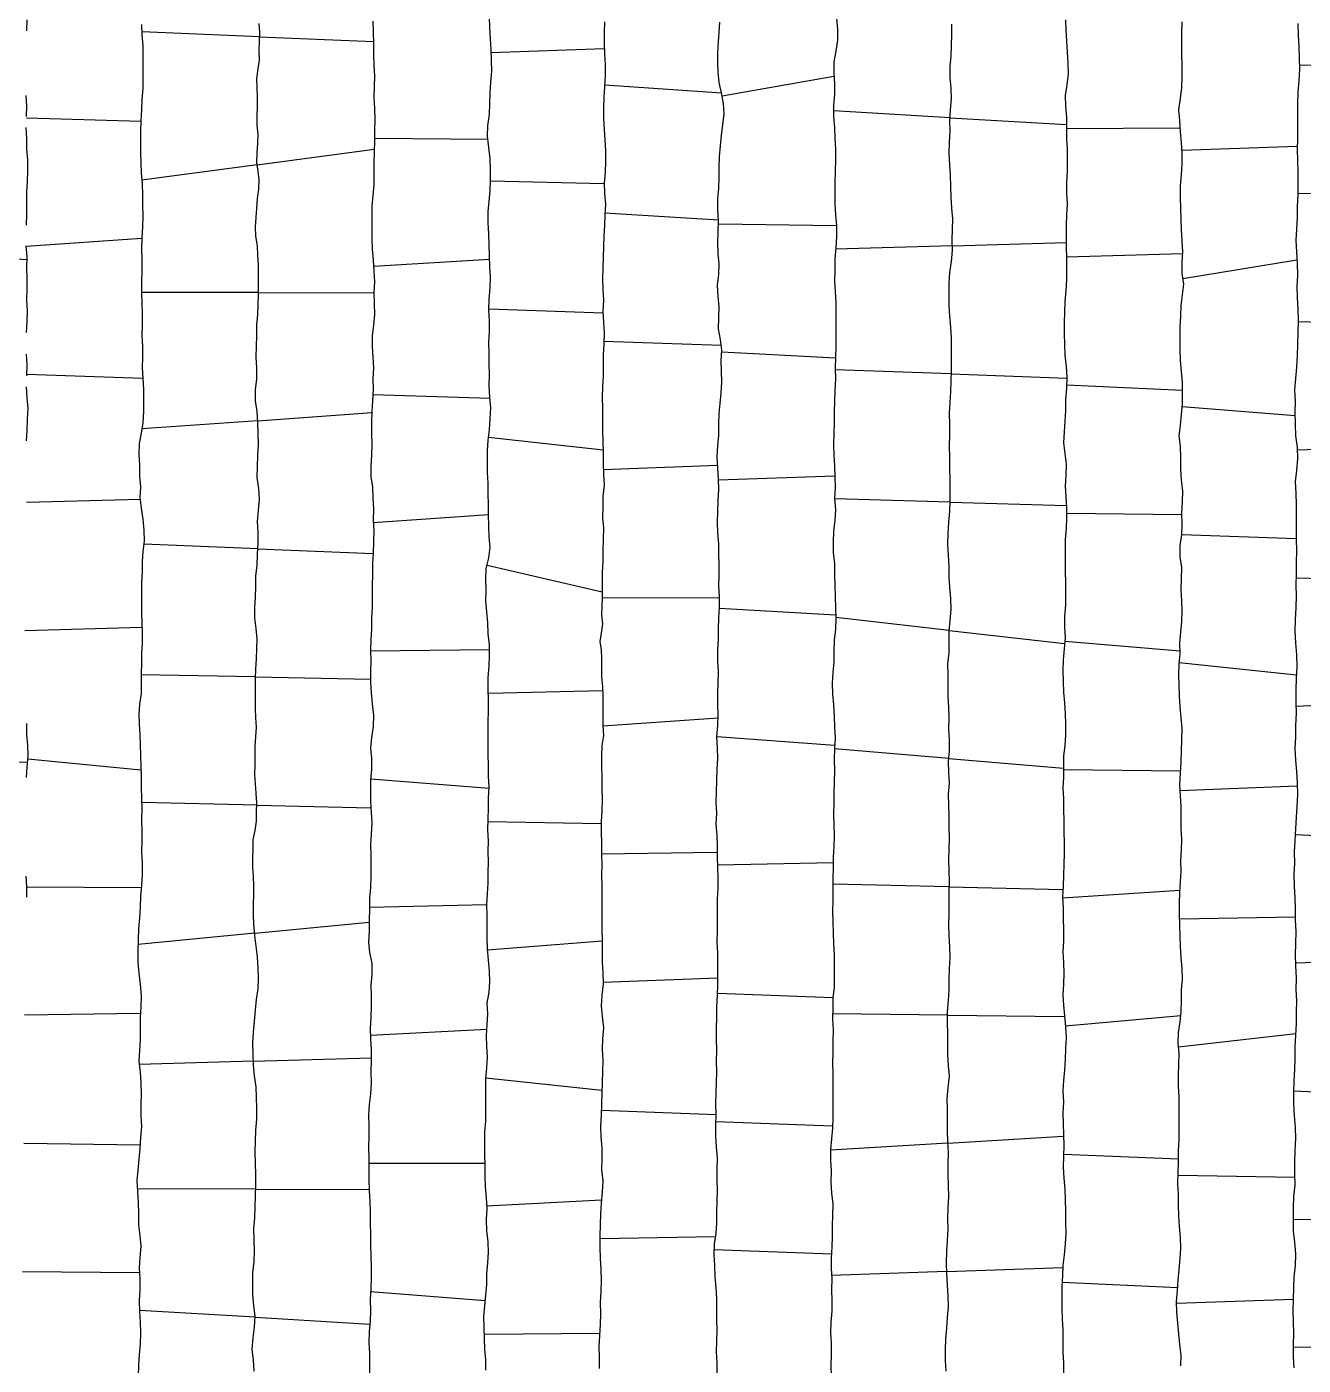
# Model space of a CAD drawing. Extents: x 703186 to 703989, y 1560402 to 1561368.
# Drawn here: x 703351.8 to 703401.5, y 1560624.5 to 1560676.7 of the extents above; entities that cross this region are included whole.
import ezdxf

# ---------------------------------------------------------------- set-up
doc = ezdxf.new("R2010")
doc.units = 0
doc.layers.add('10124_2002_REAL', color=30, linetype='Continuous')
doc.layers.add('AGROCAD PLL', color=7, linetype='Continuous')

msp = doc.modelspace()

# ---------------------------------------------------------------- linework, layer by layer
at = {"layer": '10124_2002_REAL'}
for points in [[(703351.8216, 1560676.5027), (703351.8379, 1560676.9253)], [(703360.6798, 1560624.2908), (703360.6525, 1560624.7226), (703360.6024, 1560625.1537), (703360.6413, 1560625.5871), (703360.6944, 1560626.0099), (703360.719, 1560626.4249), (703360.67, 1560626.8474), (703360.6304, 1560627.2821), (703360.6237, 1560627.7037), (703360.6223, 1560628.1303), (703360.676, 1560628.5618), (703360.6907, 1560628.9867), (703360.6761, 1560629.4091), (703360.6693, 1560629.8358), (703360.7007, 1560630.2648), (703360.7232, 1560630.6923), (703360.737, 1560631.1135), (703360.7382, 1560631.542), (703360.7409, 1560631.9582), (703360.7319, 1560632.3859), (703360.7242, 1560632.8118), (703360.7306, 1560633.2556), (703360.7483, 1560633.6809), (703360.7807, 1560634.1074), (703360.783, 1560634.5322), (703360.7757, 1560634.9537), (703360.7547, 1560635.3737), (703360.6873, 1560635.7933), (703360.6491, 1560636.225), (703360.637, 1560636.646), (703360.6312, 1560637.0713), (703360.6576, 1560637.4927), (703360.6959, 1560637.9217), (703360.7375, 1560638.3484), (703360.767, 1560638.7717), (703360.8371, 1560639.1917), (703360.8479, 1560639.6019), (703360.8407, 1560640.0057), (703360.8124, 1560640.4282), (703360.7557, 1560640.8411), (703360.7118, 1560641.2636), (703360.67, 1560641.6913), (703360.658, 1560642.0962), (703360.65, 1560642.4776), (703360.6617, 1560642.8492), (703360.668, 1560643.204), (703360.6475, 1560643.5661), (703360.6299, 1560643.9282), (703360.6327, 1560644.2839), (703360.637, 1560644.6377), (703360.6438, 1560644.9952), (703360.7129, 1560645.353), (703360.7699, 1560645.7094), (703360.7734, 1560646.0727), (703360.782, 1560646.4352), (703360.7613, 1560646.8015), (703360.7361, 1560647.1633), (703360.7043, 1560647.5322), (703360.7161, 1560647.9005), (703360.7248, 1560648.2679), (703360.7164, 1560648.6285), (703360.746, 1560649.0012), (703360.77, 1560649.3734), (703360.75, 1560649.7392), (703360.7347, 1560650.1006), (703360.73, 1560650.4793), (703360.7282, 1560650.8743), (703360.7327, 1560651.2688), (703360.7397, 1560651.6476), (703360.7682, 1560652.0323), (703360.7895, 1560652.4231), (703360.7916, 1560652.816), (703360.7523, 1560653.2214), (703360.7106, 1560653.6298), (703360.7011, 1560654.0263), (703360.7318, 1560654.4463), (703360.7509, 1560654.8494), (703360.746, 1560655.2597), (703360.7967, 1560655.681), (703360.8131, 1560656.1099), (703360.8309, 1560656.5491), (703360.8384, 1560656.9682), (703360.8063, 1560657.3927), (703360.8479, 1560657.828), (703360.8866, 1560658.2544), (703360.8563, 1560658.6752), (703360.8013, 1560659.1008), (703360.8105, 1560659.5268), (703360.8264, 1560659.9628), (703360.8504, 1560660.3899), (703360.8406, 1560660.8175), (703360.8235, 1560661.2435), (703360.7933, 1560661.6685), (703360.7351, 1560662.0847), (703360.7364, 1560662.5142), (703360.7789, 1560662.9484), (703360.7827, 1560663.3657), (703360.761, 1560663.795), (703360.7663, 1560664.2208), (703360.7804, 1560664.6299), (703360.7891, 1560665.0507), (703360.8169, 1560665.4479), (703360.8313, 1560665.8299), (703360.851, 1560666.22), (703360.8515, 1560666.6131), (703360.8471, 1560666.9958), (703360.8463, 1560667.3854), (703360.819, 1560667.7536), (703360.8037, 1560668.1259), (703360.7491, 1560668.5034), (703360.7273, 1560668.8604), (703360.7594, 1560669.2243), (703360.7871, 1560669.5945), (703360.8117, 1560669.9632), (703360.8665, 1560670.3309), (703360.8784, 1560670.6908), (703360.8313, 1560671.0258), (703360.7848, 1560671.374), (703360.7932, 1560671.7487), (703360.8224, 1560672.1222), (703360.8318, 1560672.4615), (703360.7924, 1560672.8215), (703360.8014, 1560673.1889), (703360.8117, 1560673.5432), (703360.8109, 1560673.9171), (703360.8003, 1560674.2769), (703360.782, 1560674.6446), (703360.8415, 1560675.0158), (703360.8811, 1560675.3655), (703360.8729, 1560675.7214), (703360.8837, 1560676.0853), (703360.8983, 1560676.4385), (703360.8781, 1560676.7885)], [(703365.3049, 1560676.8707), (703365.3108, 1560676.446), (703365.3251, 1560676.002), (703365.323, 1560675.5675), (703365.3446, 1560675.1488), (703365.3625, 1560674.738), (703365.3497, 1560674.3106), (703365.3359, 1560673.8874), (703365.3717, 1560673.4701), (703365.3793, 1560673.042), (703365.3657, 1560672.6183), (703365.3622, 1560672.2043), (703365.3481, 1560671.7895), (703365.3417, 1560671.365), (703365.3447, 1560670.9351), (703365.3433, 1560670.5076), (703365.306, 1560670.0862), (703365.2619, 1560669.6653), (703365.2611, 1560669.2548), (703365.2646, 1560668.8395), (703365.261, 1560668.4095), (703365.2726, 1560667.991), (703365.3082, 1560667.5627), (703365.3349, 1560667.1361), (703365.3622, 1560666.7185), (703365.343, 1560666.2875), (703365.3522, 1560665.878), (703365.3604, 1560665.4516), (703365.328, 1560665.0279), (703365.2728, 1560664.6156), (703365.2729, 1560664.188), (703365.2946, 1560663.7807), (703365.3265, 1560663.3694), (703365.306, 1560662.9479), (703365.3076, 1560662.5382), (703365.2938, 1560662.089), (703365.2593, 1560661.6708), (703365.244, 1560661.251), (703365.249, 1560660.8241), (703365.2644, 1560660.3999), (703365.2465, 1560659.9696), (703365.2272, 1560659.5419), (703365.2205, 1560659.1305), (703365.2817, 1560658.7191), (703365.2987, 1560658.2941), (703365.3294, 1560657.8631), (703365.3086, 1560657.441), (703365.3382, 1560657.025), (703365.3329, 1560656.5962), (703365.3153, 1560656.1588), (703365.2834, 1560655.7477), (703365.2912, 1560655.3237), (703365.2719, 1560654.8993), (703365.2693, 1560654.4649), (703365.2746, 1560654.0522), (703365.2541, 1560653.6246), (703365.2501, 1560653.2074), (703365.2185, 1560652.7823), (703365.213, 1560652.3693), (703365.2172, 1560651.955), (703365.2088, 1560651.5525), (703365.215, 1560651.1242), (703365.2361, 1560650.7158), (703365.2709, 1560650.2876), (703365.3201, 1560649.8432), (703365.307, 1560649.4054), (703365.2549, 1560648.9778), (703365.209, 1560648.5622), (703365.2436, 1560648.167), (703365.2478, 1560647.7276), (703365.2146, 1560647.2987), (703365.2095, 1560646.8774), (703365.2095, 1560646.4657), (703365.2341, 1560646.0552), (703365.2562, 1560645.6342), (703365.2386, 1560645.2117), (703365.2145, 1560644.8001), (703365.2272, 1560644.384), (703365.2236, 1560643.9562), (703365.2263, 1560643.5521), (703365.2066, 1560643.1363), (703365.1653, 1560642.7183), (703365.1753, 1560642.2865), (703365.1526, 1560641.8537), (703365.1633, 1560641.4412), (703365.1353, 1560641.0091), (703365.1757, 1560640.5962), (703365.2581, 1560640.1823), (703365.2617, 1560639.7409), (703365.2193, 1560639.327), (703365.2301, 1560638.9063), (703365.2385, 1560638.491), (703365.2174, 1560638.0675), (703365.1948, 1560637.6417), (703365.2153, 1560637.2355), (703365.2394, 1560636.8123), (703365.2397, 1560636.388), (703365.227, 1560635.9608), (703365.2358, 1560635.5242), (703365.2161, 1560635.1023), (703365.163, 1560634.6782), (703365.1366, 1560634.2587), (703365.1491, 1560633.8486), (703365.1441, 1560633.4369), (703365.1364, 1560633.0238), (703365.1465, 1560632.5952), (703365.1472, 1560632.1691), (703365.1459, 1560631.7528), (703365.1639, 1560631.3274), (703365.1869, 1560630.908), (703365.2018, 1560630.4885), (703365.1915, 1560630.0612), (703365.2067, 1560629.6237), (703365.2093, 1560629.2027), (703365.2254, 1560628.7828), (703365.2315, 1560628.3565), (703365.231, 1560627.9321), (703365.2232, 1560627.5108), (703365.1907, 1560627.0855), (703365.2071, 1560626.6632), (703365.196, 1560626.2368), (703365.1587, 1560625.8216), (703365.1397, 1560625.4094), (703365.1647, 1560624.9821), (703365.1684, 1560624.5638), (703365.1719, 1560624.1318)], [(703369.6982, 1560624.3291), (703369.7028, 1560624.734), (703369.6637, 1560625.1459), (703369.6448, 1560625.5699), (703369.6418, 1560625.998), (703369.6273, 1560626.4262), (703369.6645, 1560626.841), (703369.6948, 1560627.255), (703369.7369, 1560627.6697), (703369.7432, 1560628.0856), (703369.7843, 1560628.5114), (703369.8014, 1560628.9169), (703369.7854, 1560629.3371), (703369.7396, 1560629.7621), (703369.7261, 1560630.2044), (703369.7465, 1560630.6271), (703369.7241, 1560631.051), (703369.689, 1560631.4732), (703369.6743, 1560631.9021), (703369.6737, 1560632.3239), (703369.6594, 1560632.7457), (703369.6646, 1560633.1879), (703369.6682, 1560633.6126), (703369.7023, 1560634.0281), (703369.704, 1560634.4587), (703369.6947, 1560634.8675), (703369.6983, 1560635.2663), (703369.6987, 1560635.6909), (703369.7439, 1560636.1079), (703369.7717, 1560636.5277), (703369.7398, 1560636.9506), (703369.7296, 1560637.3675), (703369.7569, 1560637.7886), (703369.7781, 1560638.2134), (703369.7525, 1560638.6259), (703369.8279, 1560639.0541), (703369.8558, 1560639.458), (703369.8446, 1560639.8738), (703369.8004, 1560640.308), (703369.7673, 1560640.7379), (703369.7536, 1560641.1697), (703369.7548, 1560641.6035), (703369.747, 1560642.0236), (703369.7437, 1560642.4591), (703369.7641, 1560642.8882), (703369.794, 1560643.3063), (703369.7974, 1560643.7139), (703369.804, 1560644.12), (703369.7929, 1560644.5327), (703369.8032, 1560644.9589), (703369.7826, 1560645.3701), (703369.7906, 1560645.7943), (703369.7983, 1560646.2059), (703369.8003, 1560646.617), (703369.8268, 1560647.0451), (703369.8073, 1560647.4624), (703369.8012, 1560647.8811), (703369.7951, 1560648.3128), (703369.7925, 1560648.7353), (703369.7911, 1560649.1537), (703369.7873, 1560649.5784), (703369.8046, 1560650.0046), (703369.8049, 1560650.4422), (703369.7955, 1560650.8742), (703369.794, 1560651.3113), (703369.8294, 1560651.747), (703369.8429, 1560652.1711), (703369.8453, 1560652.5845), (703369.7929, 1560653.0111), (703369.7754, 1560653.4486), (703369.7358, 1560653.8744), (703369.7065, 1560654.2964), (703369.7102, 1560654.7174), (703369.7021, 1560655.1402), (703369.716, 1560655.5511), (703369.8134, 1560655.9703), (703369.8631, 1560656.3804), (703369.8324, 1560656.7777), (703369.8182, 1560657.2129), (703369.8075, 1560657.6333), (703369.8057, 1560658.046), (703369.7894, 1560658.4647), (703369.7886, 1560658.878), (703369.7651, 1560659.2895), (703369.7599, 1560659.7021), (703369.7707, 1560660.1209), (703369.7934, 1560660.55), (703369.8404, 1560660.9704), (703369.8705, 1560661.4014), (703369.8894, 1560661.8175), (703369.861, 1560662.2338), (703369.8275, 1560662.6655), (703369.8408, 1560663.0959), (703369.8356, 1560663.5244), (703369.8261, 1560663.9566), (703369.8228, 1560664.3596), (703369.8473, 1560664.7842), (703369.8493, 1560665.2064), (703369.8185, 1560665.6207), (703369.8336, 1560666.0496), (703369.8689, 1560666.4876), (703369.8791, 1560666.8912), (703369.8629, 1560667.3163), (703369.842, 1560667.7348), (703369.8268, 1560668.1587), (703369.8202, 1560668.5936), (703369.7913, 1560669.0123), (703369.7926, 1560669.4407), (703369.8362, 1560669.854), (703369.8732, 1560670.2751), (703369.8842, 1560670.6945), (703369.884, 1560671.0978), (703369.8633, 1560671.5212), (703369.8141, 1560671.9559), (703369.7696, 1560672.39), (703369.7822, 1560672.8156), (703369.8383, 1560673.2399), (703369.8549, 1560673.6691), (703369.8636, 1560674.0732), (703369.8974, 1560674.5014), (703369.932, 1560674.9312), (703369.9256, 1560675.3483), (703369.9103, 1560675.7637), (703369.8882, 1560676.1796), (703369.8604, 1560676.6128), (703369.8447, 1560677.0438)], [(703374.3215, 1560676.8485), (703374.3027, 1560676.4337), (703374.3082, 1560676.0125), (703374.3208, 1560675.5989), (703374.3456, 1560675.1869), (703374.3536, 1560674.7508), (703374.3254, 1560674.3316), (703374.2937, 1560673.9047), (703374.281, 1560673.5022), (703374.2788, 1560673.0794), (703374.3114, 1560672.6627), (703374.33, 1560672.2467), (703374.354, 1560671.8282), (703374.3557, 1560671.3888), (703374.3483, 1560670.9872), (703374.3048, 1560670.568), (703374.3234, 1560670.1658), (703374.3593, 1560669.7497), (703374.3348, 1560669.3355), (703374.3157, 1560668.9301), (703374.3016, 1560668.5166), (703374.2772, 1560668.1034), (703374.2711, 1560667.6789), (703374.2515, 1560667.2512), (703374.242, 1560666.8358), (703374.2593, 1560666.4227), (703374.2873, 1560666.006), (703374.2622, 1560665.5709), (703374.2828, 1560665.1504), (703374.3067, 1560664.7316), (703374.2919, 1560664.3002), (703374.2754, 1560663.8735), (703374.2659, 1560663.4627), (703374.2678, 1560663.0427), (703374.2418, 1560662.6372), (703374.2279, 1560662.2147), (703374.2421, 1560661.7903), (703374.2482, 1560661.3508), (703374.2452, 1560660.9234), (703374.2533, 1560660.5074), (703374.27, 1560660.0787), (703374.2648, 1560659.6522), (703374.2811, 1560659.2353), (703374.3052, 1560658.802), (703374.2618, 1560658.3646), (703374.251, 1560657.9537), (703374.2498, 1560657.5357), (703374.2808, 1560657.1263), (703374.2694, 1560656.693), (703374.2556, 1560656.2588), (703374.2518, 1560655.8344), (703374.2344, 1560655.4105), (703374.2262, 1560655.0381), (703374.2293, 1560654.7088), (703374.2304, 1560654.4051), (703374.2128, 1560654.0726), (703374.2107, 1560653.7389), (703374.2447, 1560653.3959), (703374.1964, 1560653.0418), (703374.1385, 1560652.7094), (703374.1867, 1560652.3849), (703374.2098, 1560652.0445), (703374.2065, 1560651.6911), (703374.2093, 1560651.3291), (703374.2488, 1560650.9656), (703374.2625, 1560650.5999), (703374.2627, 1560650.217), (703374.2526, 1560649.8255), (703374.2618, 1560649.4393), (703374.288, 1560649.054), (703374.2172, 1560648.6592), (703374.2049, 1560648.2574), (703374.2084, 1560647.8523), (703374.2136, 1560647.4376), (703374.2122, 1560646.995), (703374.2256, 1560646.5703), (703374.2174, 1560646.1268), (703374.1954, 1560645.6998), (703374.1924, 1560645.2823), (703374.2047, 1560644.8636), (703374.2111, 1560644.4379), (703374.2147, 1560644.0251), (703374.2094, 1560643.6066), (703374.2131, 1560643.1893), (703374.2143, 1560642.7694), (703374.2158, 1560642.3327), (703374.2192, 1560641.9124), (703374.2145, 1560641.4959), (703374.2246, 1560641.0679), (703374.2275, 1560640.6504), (703374.2347, 1560640.22), (703374.2525, 1560639.8097), (703374.2688, 1560639.3861), (703374.2154, 1560638.9427), (703374.1897, 1560638.5205), (703374.2352, 1560638.1026), (703374.28, 1560637.6695), (703374.2426, 1560637.243), (703374.2295, 1560636.8247), (703374.2535, 1560636.4062), (703374.2375, 1560635.9632), (703374.2319, 1560635.5446), (703374.2123, 1560635.127), (703374.2093, 1560634.6952), (703374.1937, 1560634.2765), (703374.1644, 1560633.84), (703374.1784, 1560633.4249), (703374.2137, 1560632.9993), (703374.2171, 1560632.5536), (703374.2098, 1560632.1331), (703374.2622, 1560631.7139), (703374.2296, 1560631.2749), (703374.1947, 1560630.837), (703374.161, 1560630.418), (703374.1503, 1560629.9931), (703374.1376, 1560629.549), (703374.1448, 1560629.1239), (703374.1509, 1560628.6955), (703374.1833, 1560628.2497), (703374.1923, 1560627.8226), (703374.18, 1560627.3959), (703374.1468, 1560626.9664), (703374.1626, 1560626.5364), (703374.1531, 1560626.1121), (703374.1297, 1560625.6895), (703374.1033, 1560625.2521), (703374.1202, 1560624.8281), (703374.11, 1560624.3932)], [(703378.7064, 1560624.2083), (703378.7045, 1560624.6352), (703378.6768, 1560625.0455), (703378.7006, 1560625.4735), (703378.7085, 1560625.8929), (703378.7, 1560626.2959), (703378.702, 1560626.711), (703378.6935, 1560627.1355), (703378.6701, 1560627.5388), (703378.6265, 1560627.9671), (703378.6162, 1560628.4112), (703378.5892, 1560628.8272), (703378.6051, 1560629.2592), (703378.6642, 1560629.6585), (703378.6935, 1560630.064), (703378.691, 1560630.4836), (703378.713, 1560630.9149), (703378.7216, 1560631.3464), (703378.7083, 1560631.7516), (703378.7064, 1560632.1808), (703378.7168, 1560632.5945), (703378.6889, 1560633.0183), (703378.6593, 1560633.4497), (703378.6507, 1560633.8709), (703378.6664, 1560634.2969), (703378.6533, 1560634.7193), (703378.6686, 1560635.1325), (703378.6866, 1560635.5443), (703378.6917, 1560635.9511), (703378.677, 1560636.3739), (703378.697, 1560636.7982), (703378.6874, 1560637.2266), (703378.6861, 1560637.6499), (703378.6896, 1560638.0621), (703378.697, 1560638.4842), (703378.717, 1560638.9199), (703378.7334, 1560639.3361), (703378.7357, 1560639.7548), (703378.7314, 1560640.169), (703378.7291, 1560640.5934), (703378.7106, 1560641.0154), (703378.7204, 1560641.4318), (703378.7253, 1560641.8523), (703378.7257, 1560642.269), (703378.7171, 1560642.6809), (703378.7424, 1560643.0984), (703378.7535, 1560643.4998), (703378.7307, 1560643.9158), (703378.7227, 1560644.3335), (703378.719, 1560644.7532), (703378.7055, 1560645.1684), (703378.6723, 1560645.594), (703378.6911, 1560646.0276), (703378.6733, 1560646.4511), (703378.6799, 1560646.8698), (703378.6894, 1560647.3023), (703378.712, 1560647.7329), (703378.7348, 1560648.1577), (703378.7187, 1560648.5709), (703378.7015, 1560649.0031), (703378.7341, 1560649.4384), (703378.753, 1560649.8551), (703378.7318, 1560650.267), (703378.7363, 1560650.6852), (703378.746, 1560651.1023), (703378.758, 1560651.5266), (703378.7371, 1560651.9556), (703378.7382, 1560652.3795), (703378.7592, 1560652.7998), (703378.7643, 1560653.2094), (703378.7747, 1560653.6293), (703378.7985, 1560654.0472), (703378.8054, 1560654.4671), (703378.7756, 1560654.8645), (703378.7832, 1560655.2879), (703378.7885, 1560655.7173), (703378.7705, 1560656.115), (703378.7684, 1560656.5147), (703378.7398, 1560656.9433), (703378.7239, 1560657.3655), (703378.7317, 1560657.7782), (703378.747, 1560658.2049), (703378.773, 1560658.6386), (703378.7591, 1560659.0401), (703378.736, 1560659.4614), (703378.7127, 1560659.91), (703378.7387, 1560660.3424), (703378.7739, 1560660.7457), (703378.7743, 1560661.1781), (703378.7927, 1560661.5914), (703378.8274, 1560661.9792), (703378.8656, 1560662.4027), (703378.8851, 1560662.8203), (703378.871, 1560663.231), (703378.866, 1560663.6568), (703378.8878, 1560664.0633), (703378.8385, 1560664.4753), (703378.7654, 1560664.8962), (703378.7782, 1560665.3246), (703378.7826, 1560665.7465), (703378.7417, 1560666.1612), (703378.7224, 1560666.5891), (703378.7739, 1560667.0232), (703378.789, 1560667.4234), (703378.747, 1560667.8298), (703378.7306, 1560668.254), (703378.7532, 1560668.6738), (703378.7589, 1560669.0941), (703378.7369, 1560669.5291), (703378.7387, 1560669.9534), (703378.774, 1560670.3652), (703378.7887, 1560670.7787), (703378.7864, 1560671.181), (703378.8004, 1560671.6027), (703378.843, 1560672.015), (703378.8782, 1560672.4252), (703378.9326, 1560672.8469), (703378.9805, 1560673.2552), (703378.952, 1560673.6677), (703378.8792, 1560674.0766), (703378.7908, 1560674.4805), (703378.745, 1560674.8821), (703378.7392, 1560675.258), (703378.738, 1560675.6464), (703378.7546, 1560676.0628), (703378.7813, 1560676.4492), (703378.8151, 1560676.8307)], [(703383.3604, 1560676.9804), (703383.3919, 1560676.5551), (703383.3976, 1560676.1316), (703383.3257, 1560675.7064), (703383.258, 1560675.2928), (703383.2488, 1560674.8576), (703383.2777, 1560674.4363), (703383.2779, 1560674.0132), (703383.2393, 1560673.5823), (703383.2396, 1560673.1448), (703383.2759, 1560672.7252), (703383.2843, 1560672.3115), (703383.3116, 1560671.8906), (703383.321, 1560671.458), (703383.3073, 1560671.0316), (703383.2923, 1560670.5924), (703383.2891, 1560670.172), (703383.2931, 1560669.7533), (703383.3107, 1560669.3233), (703383.3576, 1560668.9137), (703383.3538, 1560668.4854), (703383.3258, 1560668.0439), (703383.2959, 1560667.6192), (703383.2965, 1560667.1896), (703383.2841, 1560666.7658), (703383.306, 1560666.3462), (703383.3255, 1560665.9176), (703383.3299, 1560665.4863), (703383.3328, 1560665.0468), (703383.3277, 1560664.6283), (703383.3236, 1560664.2075), (703383.315, 1560663.7796), (703383.3067, 1560663.3567), (703383.3103, 1560662.9302), (703383.2954, 1560662.493), (703383.2797, 1560662.0751), (703383.2584, 1560661.6506), (703383.2654, 1560661.2299), (703383.2527, 1560660.8113), (703383.2379, 1560660.3834), (703383.2507, 1560659.9683), (703383.2817, 1560659.5539), (703383.2958, 1560659.1288), (703383.2981, 1560658.7078), (703383.2835, 1560658.2866), (703383.313, 1560657.8464), (703383.2888, 1560657.4321), (703383.2387, 1560657.0106), (703383.2313, 1560656.6002), (703383.2321, 1560656.1794), (703383.2762, 1560655.7375), (703383.2777, 1560655.3138), (703383.2859, 1560654.8812), (703383.3097, 1560654.46), (703383.3165, 1560654.0372), (703383.3256, 1560653.6228), (703383.3162, 1560653.1995), (703383.2686, 1560652.7642), (703383.2512, 1560652.3401), (703383.2463, 1560651.9183), (703383.2192, 1560651.5004), (703383.1904, 1560651.0873), (703383.2004, 1560650.6604), (703383.2351, 1560650.2414), (703383.261, 1560649.8019), (703383.279, 1560649.3808), (703383.2976, 1560648.953), (703383.2764, 1560648.5322), (703383.2638, 1560648.116), (703383.2737, 1560647.677), (703383.2616, 1560647.2462), (703383.2577, 1560646.8198), (703383.2581, 1560646.4013), (703383.2366, 1560645.982), (703383.2522, 1560645.5658), (703383.2636, 1560645.1484), (703383.2476, 1560644.7322), (703383.2222, 1560644.3108), (703383.2202, 1560643.8953), (703383.211, 1560643.4787), (703383.2147, 1560643.055), (703383.207, 1560642.6242), (703383.205, 1560642.2132), (703383.2093, 1560641.7876), (703383.225, 1560641.3623), (703383.2403, 1560640.937), (703383.265, 1560640.5148), (703383.267, 1560640.0814), (703383.2697, 1560639.656), (703383.2648, 1560639.2316), (703383.2146, 1560638.8327), (703383.2177, 1560638.4297), (703383.2049, 1560638.0057), (703383.2226, 1560637.5835), (703383.2163, 1560637.1534), (703383.2187, 1560636.7244), (703383.2058, 1560636.2966), (703383.2102, 1560635.8807), (703383.2145, 1560635.4708), (703383.2111, 1560635.0291), (703383.2072, 1560634.6031), (703383.2073, 1560634.172), (703383.204, 1560633.7539), (703383.1607, 1560633.3433), (703383.1194, 1560632.9323), (703383.1199, 1560632.5116), (703383.1447, 1560632.0777), (703383.1404, 1560631.6488), (703383.1594, 1560631.2368), (703383.208, 1560630.8037), (703383.1946, 1560630.3748), (703383.1852, 1560629.9514), (703383.1892, 1560629.5421), (703383.1737, 1560629.1268), (703383.148, 1560628.7049), (703383.1436, 1560628.298), (703383.1685, 1560627.8905), (703383.1665, 1560627.4603), (703383.1728, 1560627.0474), (703383.1707, 1560626.6352), (703383.1304, 1560626.2005), (703383.1247, 1560625.7967), (703383.1505, 1560625.379), (703383.1508, 1560624.9545), (703383.1311, 1560624.534), (703383.1483, 1560624.1164)], [(703387.6322, 1560624.292), (703387.6054, 1560624.7092), (703387.6059, 1560625.1278), (703387.618, 1560625.5507), (703387.6503, 1560625.9607), (703387.6728, 1560626.3885), (703387.7108, 1560626.8032), (703387.7069, 1560627.2226), (703387.678, 1560627.6479), (703387.6578, 1560628.0854), (703387.6428, 1560628.5236), (703387.6475, 1560628.9522), (703387.6804, 1560629.3877), (703387.7001, 1560629.8247), (703387.6898, 1560630.2411), (703387.7079, 1560630.6753), (703387.7307, 1560631.1002), (703387.7214, 1560631.5192), (703387.7098, 1560631.9503), (703387.7071, 1560632.3839), (703387.7147, 1560632.8118), (703387.6897, 1560633.2277), (703387.674, 1560633.6554), (703387.6811, 1560634.0883), (703387.6822, 1560634.4997), (703387.6679, 1560634.9072), (703387.699, 1560635.3428), (703387.7584, 1560635.7819), (703387.7155, 1560636.1824), (703387.6886, 1560636.6128), (703387.6922, 1560637.0348), (703387.6859, 1560637.4474), (703387.676, 1560637.87), (703387.6805, 1560638.3029), (703387.7111, 1560638.7313), (703387.743, 1560639.147), (703387.7417, 1560639.5625), (703387.7586, 1560639.9758), (703387.7828, 1560640.3939), (703387.7669, 1560640.8221), (703387.7395, 1560641.2478), (703387.7362, 1560641.6744), (703387.7376, 1560642.1095), (703387.7398, 1560642.5334), (703387.7432, 1560642.9486), (703387.7532, 1560643.3734), (703387.7423, 1560643.7862), (703387.7274, 1560644.2052), (703387.7414, 1560644.6335), (703387.7541, 1560645.0508), (703387.7469, 1560645.4868), (703387.7457, 1560645.9073), (703387.7346, 1560646.3391), (703387.7218, 1560646.7694), (703387.7598, 1560647.1908), (703387.7303, 1560647.6123), (703387.7151, 1560648.0426), (703387.7504, 1560648.4607), (703387.7502, 1560648.8708), (703387.73, 1560649.3057), (703387.7427, 1560649.7354), (703387.7339, 1560650.1416), (703387.7016, 1560650.5644), (703387.7007, 1560651.0065), (703387.703, 1560651.4214), (703387.6967, 1560651.8475), (703387.7382, 1560652.2763), (703387.7468, 1560652.6972), (703387.7363, 1560653.1147), (703387.7839, 1560653.5302), (703387.8268, 1560653.9646), (703387.8136, 1560654.3894), (703387.7722, 1560654.81), (703387.7476, 1560655.24), (703387.7424, 1560655.6532), (703387.721, 1560656.0706), (703387.6931, 1560656.4934), (703387.7021, 1560656.9208), (703387.7337, 1560657.3433), (703387.7661, 1560657.7709), (703387.7781, 1560658.1872), (703387.7841, 1560658.5991), (703387.781, 1560659.03), (703387.7725, 1560659.4502), (703387.7649, 1560659.8908), (703387.7571, 1560660.3147), (703387.7623, 1560660.7449), (703387.7629, 1560661.1701), (703387.7571, 1560661.5935), (703387.7831, 1560662.0183), (703387.8061, 1560662.4408), (703387.8151, 1560662.8489), (703387.8306, 1560663.2733), (703387.8395, 1560663.6941), (703387.8379, 1560664.1162), (703387.8384, 1560664.5314), (703387.8066, 1560664.956), (703387.7718, 1560665.3863), (703387.7483, 1560665.7976), (703387.7459, 1560666.2269), (703387.7429, 1560666.6648), (703387.7726, 1560667.0894), (703387.8362, 1560667.5147), (703387.8724, 1560667.9464), (703387.8609, 1560668.3563), (703387.8751, 1560668.7651), (703387.8896, 1560669.177), (703387.8483, 1560669.5945), (703387.8149, 1560670.0244), (703387.8072, 1560670.4469), (703387.7981, 1560670.8644), (703387.7661, 1560671.2958), (703387.7365, 1560671.7194), (703387.7599, 1560672.1468), (703387.7765, 1560672.5712), (703387.7736, 1560672.9929), (703387.7986, 1560673.4201), (703387.8304, 1560673.8447), (703387.8247, 1560674.2699), (703387.7774, 1560674.6813), (703387.7778, 1560675.1032), (703387.8202, 1560675.5055), (703387.8335, 1560675.9176), (703387.8416, 1560676.3411), (703387.8459, 1560676.7587)], [(703392.2677, 1560676.9313), (703392.2807, 1560676.519), (703392.3163, 1560676.0983), (703392.342, 1560675.6711), (703392.366, 1560675.2429), (703392.3726, 1560674.8155), (703392.3267, 1560674.3893), (703392.2543, 1560673.9742), (703392.2749, 1560673.5683), (703392.3152, 1560673.1403), (703392.3144, 1560672.7065), (703392.3173, 1560672.2984), (703392.3318, 1560671.879), (703392.3361, 1560671.4553), (703392.3407, 1560671.0327), (703392.3108, 1560670.605), (703392.3164, 1560670.1795), (703392.3314, 1560669.7529), (703392.3123, 1560669.3278), (703392.2943, 1560668.9167), (703392.2931, 1560668.4853), (703392.2995, 1560668.0717), (703392.3119, 1560667.6383), (703392.3127, 1560667.2134), (703392.3114, 1560666.8065), (703392.2806, 1560666.3707), (703392.2446, 1560665.9559), (703392.2294, 1560665.5427), (703392.2152, 1560665.1186), (703392.2161, 1560664.6984), (703392.2274, 1560664.2756), (703392.2466, 1560663.8587), (703392.2932, 1560663.4266), (703392.3291, 1560662.9893), (703392.311, 1560662.5709), (703392.2679, 1560662.1347), (703392.2676, 1560661.7034), (703392.2486, 1560661.2937), (703392.2148, 1560660.8752), (703392.1903, 1560660.4484), (703392.248, 1560660.039), (703392.2966, 1560659.6182), (703392.2812, 1560659.1879), (703392.2647, 1560658.7681), (703392.2893, 1560658.3592), (703392.3116, 1560657.9381), (703392.3069, 1560657.532), (703392.2937, 1560657.1141), (703392.2605, 1560656.6911), (703392.2569, 1560656.2635), (703392.2572, 1560655.8532), (703392.2652, 1560655.4359), (703392.2736, 1560655.0125), (703392.2677, 1560654.5791), (703392.2685, 1560654.1419), (703392.2285, 1560653.7053), (703392.2324, 1560653.2905), (703392.2559, 1560652.8596), (703392.2202, 1560652.4224), (703392.1815, 1560651.9944), (703392.172, 1560651.5875), (703392.1783, 1560651.1546), (703392.1951, 1560650.7432), (703392.2294, 1560650.3224), (703392.266, 1560649.9005), (703392.2772, 1560649.4912), (703392.2784, 1560649.08), (703392.2418, 1560648.6548), (703392.1931, 1560648.2544), (703392.195, 1560647.845), (703392.1894, 1560647.4285), (703392.1729, 1560647.0099), (703392.1889, 1560646.5878), (703392.201, 1560646.159), (703392.2053, 1560645.7423), (703392.2094, 1560645.302), (703392.2238, 1560644.8894), (703392.2206, 1560644.4611), (703392.213, 1560644.0339), (703392.1927, 1560643.6072), (703392.1838, 1560643.1786), (703392.1509, 1560642.7626), (703392.1787, 1560642.333), (703392.1829, 1560641.9179), (703392.195, 1560641.4887), (703392.1914, 1560641.0512), (703392.1745, 1560640.6298), (703392.1969, 1560640.2165), (703392.209, 1560639.793), (703392.1884, 1560639.372), (703392.1746, 1560638.9488), (703392.1911, 1560638.5461), (703392.2329, 1560638.1305), (703392.271, 1560637.7056), (703392.2978, 1560637.2811), (703392.2671, 1560636.8612), (703392.259, 1560636.4427), (703392.2311, 1560636.0244), (703392.1939, 1560635.6102), (703392.1652, 1560635.1983), (703392.1903, 1560634.7735), (703392.1726, 1560634.35), (703392.1807, 1560633.9233), (703392.1914, 1560633.5098), (703392.2125, 1560633.0841), (703392.1955, 1560632.6693), (703392.1768, 1560632.244), (703392.2047, 1560631.81), (703392.2439, 1560631.3808), (703392.2592, 1560630.9645), (703392.2686, 1560630.5396), (703392.2674, 1560630.1035), (703392.2794, 1560629.6781), (703392.2646, 1560629.2564), (703392.2232, 1560628.8302), (703392.1737, 1560628.4125), (703392.1501, 1560628.0085), (703392.131, 1560627.5905), (703392.1315, 1560627.1553), (703392.1249, 1560626.7371), (703392.1371, 1560626.319), (703392.1678, 1560625.8909), (703392.1708, 1560625.4578), (703392.1752, 1560625.0327), (703392.1972, 1560624.6016), (703392.1919, 1560624.1677)], [(703396.7611, 1560624.5055), (703396.7746, 1560624.9158), (703396.7236, 1560625.3355), (703396.6811, 1560625.7495), (703396.6448, 1560626.1644), (703396.6138, 1560626.5863), (703396.5994, 1560627.006), (703396.6332, 1560627.4235), (703396.658, 1560627.8409), (703396.6957, 1560628.2546), (703396.7381, 1560628.6784), (703396.7589, 1560629.0869), (703396.746, 1560629.5003), (703396.7149, 1560629.9308), (703396.6894, 1560630.348), (703396.6751, 1560630.7538), (703396.6763, 1560631.1824), (703396.6485, 1560631.6054), (703396.6565, 1560632.0201), (703396.6679, 1560632.452), (703396.6707, 1560632.8849), (703396.6998, 1560633.3008), (703396.7033, 1560633.7165), (703396.6971, 1560634.1421), (703396.6987, 1560634.5504), (703396.6992, 1560634.9641), (703396.6722, 1560635.395), (703396.674, 1560635.8228), (703396.6896, 1560636.2483), (703396.7043, 1560636.661), (703396.6582, 1560637.0689), (703396.6707, 1560637.4849), (703396.7387, 1560637.8948), (703396.7743, 1560638.3014), (703396.7868, 1560638.7127), (703396.7956, 1560639.1506), (703396.8308, 1560639.5674), (703396.814, 1560639.9815), (703396.7709, 1560640.4083), (703396.7496, 1560640.8368), (703396.7363, 1560641.2453), (703396.7244, 1560641.6577), (703396.7173, 1560642.0887), (703396.7164, 1560642.5171), (703396.7196, 1560642.9384), (703396.7483, 1560643.3514), (703396.7807, 1560643.7664), (703396.766, 1560644.1794), (703396.7842, 1560644.5881), (703396.8037, 1560645.0043), (703396.7772, 1560645.4307), (703396.7809, 1560645.8684), (703396.7832, 1560646.2798), (703396.7452, 1560646.7037), (703396.7276, 1560647.1414), (703396.7473, 1560647.579), (703396.7786, 1560648.0119), (703396.786, 1560648.4508), (703396.8019, 1560648.8894), (703396.8156, 1560649.3385), (703396.7828, 1560649.757), (703396.7383, 1560650.1667), (703396.7093, 1560650.5918), (703396.6956, 1560651.0028), (703396.6863, 1560651.4169), (703396.6931, 1560651.8392), (703396.7354, 1560652.2376), (703396.7214, 1560652.65), (703396.7574, 1560653.07), (703396.8022, 1560653.492), (703396.818, 1560653.9015), (703396.8006, 1560654.3067), (703396.7795, 1560654.7304), (703396.7853, 1560655.1586), (703396.7969, 1560655.5936), (703396.7372, 1560656.0121), (703396.7348, 1560656.4392), (703396.8053, 1560656.8762), (703396.8209, 1560657.2982), (703396.8077, 1560657.7158), (703396.8313, 1560658.1502), (703396.8378, 1560658.5758), (703396.7922, 1560658.9978), (703396.7642, 1560659.4394), (703396.7598, 1560659.8852), (703396.7452, 1560660.3186), (703396.6969, 1560660.7288), (703396.7482, 1560661.1411), (703396.7892, 1560661.5531), (703396.8229, 1560661.9653), (703396.8339, 1560662.3909), (703396.8287, 1560662.8034), (703396.7922, 1560663.2233), (703396.7495, 1560663.6534), (703396.7388, 1560664.0884), (703396.7317, 1560664.5235), (703396.7411, 1560664.9535), (703396.7601, 1560665.3847), (703396.7741, 1560665.7992), (703396.8309, 1560666.2127), (703396.8813, 1560666.632), (703396.8132, 1560667.0469), (703396.8124, 1560667.4726), (703396.8365, 1560667.8873), (703396.8174, 1560668.3138), (703396.7852, 1560668.7501), (703396.7797, 1560669.1669), (703396.7681, 1560669.5905), (703396.7483, 1560670.017), (703396.753, 1560670.4566), (703396.7853, 1560670.8859), (703396.8174, 1560671.3005), (703396.8116, 1560671.7143), (703396.7962, 1560672.149), (703396.7559, 1560672.5647), (703396.7229, 1560673.0004), (703396.6856, 1560673.4153), (703396.7469, 1560673.8552), (703396.7989, 1560674.2951), (703396.8163, 1560674.7205), (703396.8209, 1560675.1508), (703396.8085, 1560675.5741), (703396.805, 1560675.9928), (703396.8049, 1560676.4146), (703396.8207, 1560676.8482)], [(703401.3218, 1560676.7866), (703401.3316, 1560676.3328), (703401.3582, 1560675.8911), (703401.3731, 1560675.4496), (703401.3808, 1560674.9972), (703401.3546, 1560674.5459), (703401.3244, 1560674.1086), (703401.3074, 1560673.6529), (703401.3034, 1560673.2041), (703401.3056, 1560672.7736), (703401.3106, 1560672.3208), (703401.294, 1560671.8782), (703401.3071, 1560671.451), (703401.3226, 1560671.0053), (703401.3135, 1560670.5648), (703401.3182, 1560670.1192), (703401.2987, 1560669.6684), (703401.2896, 1560669.2172), (703401.2638, 1560668.7748), (703401.2455, 1560668.3248), (703401.2649, 1560667.8841), (703401.2947, 1560667.4355), (703401.3101, 1560666.9782), (703401.2869, 1560666.5353), (703401.2898, 1560666.1003), (703401.3225, 1560665.6573), (703401.3306, 1560665.2012), (703401.3179, 1560664.7491), (703401.3084, 1560664.2976), (703401.2964, 1560663.8466), (703401.2625, 1560663.3988), (703401.2261, 1560662.9524), (703401.1918, 1560662.513), (703401.2138, 1560662.0774), (703401.2092, 1560661.625), (703401.2123, 1560661.1661), (703401.2314, 1560660.7231), (703401.2892, 1560660.2867), (703401.3036, 1560659.8309), (703401.269, 1560659.3864), (703401.2186, 1560658.9338), (703401.2452, 1560658.4948), (703401.25, 1560658.0414), (703401.2543, 1560657.5832), (703401.2575, 1560657.1313), (703401.2501, 1560656.6804), (703401.2663, 1560656.2404), (703401.2576, 1560655.7989), (703401.2579, 1560655.3523), (703401.2468, 1560654.9107), (703401.2501, 1560654.4871), (703401.2437, 1560654.0314), (703401.2162, 1560653.5599), (703401.1979, 1560653.1148), (703401.2332, 1560652.6671), (703401.2699, 1560652.1962), (703401.2826, 1560651.7316), (703401.2547, 1560651.2716), (703401.2363, 1560650.8136), (703401.2366, 1560650.355), (703401.2575, 1560649.9138), (703401.2312, 1560649.4505), (703401.2301, 1560648.9975), (703401.2038, 1560648.5518), (703401.2225, 1560648.0939), (703401.2658, 1560647.6461), (703401.2979, 1560647.2035), (703401.3074, 1560646.7411), (703401.2854, 1560646.2901), (703401.2578, 1560645.8546), (703401.2262, 1560645.4109), (703401.2039, 1560644.952), (703401.1795, 1560644.5186), (703401.1898, 1560644.0709), (703401.1696, 1560643.6338), (703401.1815, 1560643.1898), (703401.1993, 1560642.7383), (703401.2106, 1560642.2821), (703401.2171, 1560641.8584), (703401.2385, 1560641.4152), (703401.2277, 1560640.9524), (703401.2189, 1560640.5205), (703401.2323, 1560640.0775), (703401.254, 1560639.6154), (703401.2482, 1560639.1613), (703401.2635, 1560638.7155), (703401.2511, 1560638.2784), (703401.2574, 1560637.8369), (703401.2337, 1560637.3791), (703401.1985, 1560636.939), (703401.2049, 1560636.5036), (703401.1938, 1560636.0463), (703401.1672, 1560635.5935), (703401.1479, 1560635.1509), (703401.1535, 1560634.7025), (703401.1804, 1560634.2509), (703401.2135, 1560633.7894), (703401.2233, 1560633.3502), (703401.2074, 1560632.8934), (703401.1958, 1560632.4385), (703401.1943, 1560631.9996), (703401.2052, 1560631.5419), (703401.1543, 1560631.0943), (703401.142, 1560630.6477), (703401.1395, 1560630.2064), (703401.1318, 1560629.7532), (703401.186, 1560629.3154), (703401.2304, 1560628.8671), (703401.2119, 1560628.4116), (703401.1694, 1560627.9698), (703401.1541, 1560627.5407), (703401.1352, 1560627.1064), (703401.1229, 1560626.6499), (703401.1394, 1560626.2117), (703401.1457, 1560625.7751), (703401.1352, 1560625.3084), (703401.1431, 1560624.8629), (703401.1688, 1560624.4299)], [(703356.2968, 1560676.7483), (703356.3024, 1560676.3413), (703356.3383, 1560675.9162), (703356.3406, 1560675.4981), (703356.3391, 1560675.0757), (703356.342, 1560674.655), (703356.3467, 1560674.2457), (703356.3104, 1560673.8272), (703356.2943, 1560673.4137), (703356.2629, 1560673), (703356.2491, 1560672.5823), (703356.2537, 1560672.1812), (703356.2537, 1560671.7858), (703356.268, 1560671.3576), (703356.2842, 1560670.9511), (703356.3232, 1560670.5372), (703356.332, 1560670.1228), (703356.33, 1560669.7081), (703356.3484, 1560669.2974), (703356.3329, 1560668.8655), (703356.3058, 1560668.4365), (703356.2945, 1560668.0003), (703356.3061, 1560667.5812), (703356.3044, 1560667.1516), (703356.2972, 1560666.7289), (703356.2926, 1560666.3174), (703356.3065, 1560665.8908), (703356.318, 1560665.4687), (703356.3208, 1560665.0444), (703356.3008, 1560664.6177), (703356.326, 1560664.2115), (703356.3337, 1560663.7848), (703356.3205, 1560663.3677), (703356.3422, 1560662.9632), (703356.3679, 1560662.5238), (703356.3681, 1560662.099), (703356.3678, 1560661.6865), (703356.3426, 1560661.2349), (703356.2815, 1560660.8308), (703356.2056, 1560660.421), (703356.1847, 1560660.0028), (703356.2117, 1560659.5857), (703356.2117, 1560659.1604), (703356.2536, 1560658.7347), (703356.2315, 1560658.3243), (703356.2819, 1560657.9066), (703356.3415, 1560657.4801), (703356.3878, 1560657.0474), (703356.398, 1560656.622), (703356.3504, 1560656.2157), (703356.3164, 1560655.8225), (703356.3122, 1560655.4177), (703356.292, 1560655.0203), (703356.2862, 1560654.6288), (703356.2882, 1560654.2379), (703356.2961, 1560653.8282), (703356.299, 1560653.4324), (703356.3119, 1560653.0387), (703356.318, 1560652.6332), (703356.2907, 1560652.2479), (703356.2901, 1560651.8638), (703356.2755, 1560651.4519), (703356.2817, 1560651.0689), (703356.275, 1560650.6883), (703356.2125, 1560650.2737), (703356.1911, 1560649.8928), (703356.2038, 1560649.4973), (703356.2218, 1560649.0944), (703356.2392, 1560648.6887), (703356.2475, 1560648.2688), (703356.2641, 1560647.8591), (703356.28, 1560647.454), (703356.2792, 1560647.0261), (703356.2943, 1560646.6072), (703356.3103, 1560646.1974), (703356.2967, 1560645.7716), (703356.3105, 1560645.3448), (703356.2997, 1560644.9331), (703356.2924, 1560644.5037), (703356.323, 1560644.0777), (703356.3128, 1560643.6537), (703356.2879, 1560643.2235), (703356.2493, 1560642.8008), (703356.2351, 1560642.3686), (703356.2193, 1560641.9465), (703356.1758, 1560641.5284), (703356.1601, 1560641.0984), (703356.1512, 1560640.6651), (703356.1513, 1560640.2269), (703356.1878, 1560639.7893), (703356.2429, 1560639.3489), (703356.2761, 1560638.8965), (703356.2695, 1560638.4864), (703356.2377, 1560638.0656), (703356.2384, 1560637.631), (703356.2359, 1560637.2108), (703356.2172, 1560636.7781), (703356.189, 1560636.3521), (703356.2393, 1560635.9467), (703356.2717, 1560635.5178), (703356.276, 1560635.0973), (703356.2643, 1560634.6751), (703356.2604, 1560634.2383), (703356.294, 1560633.8179), (703356.2506, 1560633.3953), (703356.2284, 1560632.9722), (703356.1912, 1560632.5563), (703356.1504, 1560632.129), (703356.1092, 1560631.7156), (703356.1362, 1560631.2938), (703356.1653, 1560630.8645), (703356.1796, 1560630.43), (703356.1777, 1560630), (703356.2296, 1560629.5757), (703356.2607, 1560629.1625), (703356.2326, 1560628.7275), (703356.2053, 1560628.3084), (703356.2276, 1560627.8889), (703356.2233, 1560627.464), (703356.207, 1560627.0485), (703356.215, 1560626.6232), (703356.2355, 1560626.2056), (703356.2514, 1560625.7882), (703356.2374, 1560625.3633), (703356.2063, 1560624.9339), (703356.1765, 1560624.527), (703356.1579, 1560624.1081)], [(703351.8118, 1560673.155), (703351.8279, 1560673.5753), (703351.8045, 1560673.9756)], [(703351.8181, 1560668.9318), (703351.8289, 1560669.3564), (703351.8335, 1560669.7802), (703351.8332, 1560670.2107), (703351.8484, 1560670.6215), (703351.8647, 1560671.0477), (703351.8652, 1560671.4701), (703351.8268, 1560671.8896), (703351.8319, 1560672.3135), (703351.7991, 1560672.7323)], [(703351.8091, 1560664.7492), (703351.8431, 1560665.1674), (703351.8518, 1560665.5976), (703351.8315, 1560666.0185), (703351.8442, 1560666.4335), (703351.8374, 1560666.8579), (703351.8324, 1560667.2636), (703351.8357, 1560667.6931), (703351.8068, 1560668.1193)], [(703351.8237, 1560663.0578), (703351.8373, 1560663.4835), (703351.8202, 1560663.9072)], [(703351.8181, 1560660.523), (703351.8452, 1560660.934), (703351.854, 1560661.3749), (703351.8779, 1560661.7892), (703351.8373, 1560662.2031), (703351.8135, 1560662.6347)], [(703351.8167, 1560647.4138), (703351.8371, 1560647.8298), (703351.8782, 1560648.2542), (703351.8614, 1560648.6715), (703351.8271, 1560649.0962), (703351.8218, 1560649.5223)], [(703351.824, 1560642.7518), (703351.8258, 1560643.1706), (703351.8022, 1560643.5765)]]:
    msp.add_lwpolyline(points, dxfattribs=at)
at = {"layer": 'AGROCAD PLL', "color": 1, "true_color": 0xff0000}
for points in [[(703360.8913, 1560676.2686), (703356.3008, 1560676.4584)], [(703374.3296, 1560674.3937), (703378.8772, 1560674.0878)], [(703374.3296, 1560674.3937), (703378.8767, 1560674.0878)], [(703360.7972, 1560671.2812), (703365.3515, 1560671.8894)], [(703360.7972, 1560671.2812), (703365.3515, 1560671.8894)], [(703378.7573, 1560668.9773), (703383.3575, 1560668.9149)], [(703378.7573, 1560668.9773), (703383.3576, 1560668.9149)], [(703360.8511, 1560666.3002), (703356.2925, 1560666.306)], [(703360.8511, 1560666.3002), (703356.293, 1560666.306)], [(703374.2956, 1560664.4081), (703378.8653, 1560664.2513)], [(703365.3014, 1560662.3351), (703369.8637, 1560662.1949)], [(703369.7484, 1560655.6907), (703374.2295, 1560654.6495)], [(703374.2304, 1560654.4157), (703378.8048, 1560654.4322)], [(703351.7465, 1560653.1416), (703356.3044, 1560653.2684)], [(703365.2132, 1560652.3495), (703369.8442, 1560652.3964)], [(703396.6996, 1560651.9), (703401.2634, 1560651.4154)], [(703378.7022, 1560649.0128), (703383.2833, 1560648.6697)], [(703347.2781, 1560647.8879), (703351.8557, 1560648.0218)], [(703392.1935, 1560647.7324), (703396.754, 1560647.6711)], [(703365.2196, 1560647.3628), (703369.8244, 1560647.0064)], [(703396.737, 1560646.9077), (703401.3002, 1560647.0912)], [(703392.1527, 1560642.7355), (703396.7261, 1560643.0315)], [(703365.1734, 1560642.3682), (703369.7436, 1560642.4741)], [(703365.1734, 1560642.3682), (703369.7444, 1560642.4741)], [(703360.7031, 1560641.353), (703356.1562, 1560640.9086)], [(703387.679, 1560638.1615), (703392.2344, 1560638.1142)], [(703387.679, 1560638.1615), (703392.2344, 1560638.1142)], [(703396.6742, 1560636.9273), (703401.237, 1560637.443)], [(703360.6449, 1560636.3723), (703365.2396, 1560636.5043)], [(703360.6449, 1560636.3723), (703365.2396, 1560636.5043)], [(703401.1504, 1560635.2082), (703405.7053, 1560635.0096)], [(703378.6563, 1560634.0223), (703383.2048, 1560633.8546)], [(703387.6931, 1560633.1707), (703383.1194, 1560632.8957)], [(703360.7378, 1560631.3818), (703356.1297, 1560631.3947)], [(703378.5967, 1560629.031), (703383.1576, 1560628.8631)]]:
    msp.add_lwpolyline(points, dxfattribs=at)
at = {"layer": 'AGROCAD PLL', "color": 5, "true_color": 0x0000ff}
for points in [[(703360.8913, 1560676.2686), (703365.3224, 1560676.0854)], [(703360.8913, 1560676.2686), (703365.3224, 1560676.0854)], [(703369.9146, 1560675.6475), (703374.3144, 1560675.8096)], [(703401.378, 1560675.1632), (703405.814, 1560675.2387)], [(703378.9001, 1560673.9591), (703383.2572, 1560674.7349)], [(703392.3145, 1560672.6926), (703396.7438, 1560672.724)], [(703365.3632, 1560672.3195), (703369.7807, 1560672.2821)], [(703369.8833, 1560670.6604), (703374.3059, 1560670.5444)], [(703374.3388, 1560669.4025), (703378.7565, 1560669.1412)], [(703387.8675, 1560668.122), (703392.2968, 1560668.2463)], [(703387.8675, 1560668.122), (703392.2968, 1560668.2463)], [(703369.8202, 1560665.6683), (703374.2651, 1560665.5119)], [(703378.8842, 1560663.9957), (703383.3146, 1560663.7581)], [(703396.815, 1560661.8687), (703401.21, 1560661.5094)], [(703351.819, 1560658.1372), (703356.2391, 1560658.261)], [(703360.8217, 1560656.3214), (703356.3839, 1560656.5013)], [(703396.8055, 1560656.8826), (703401.2507, 1560656.7183)], [(703387.74, 1560653.1466), (703383.3249, 1560653.6524)], [(703351.8678, 1560648.1469), (703356.2695, 1560647.7206)], [(703360.7797, 1560646.3385), (703365.2234, 1560646.2331)], [(703360.7797, 1560646.3385), (703365.2234, 1560646.2331)], [(703369.7889, 1560645.7048), (703374.1948, 1560645.6217)], [(703387.7481, 1560643.1569), (703392.1738, 1560643.0527)], [(703387.7481, 1560643.1569), (703392.1738, 1560643.0527)], [(703360.6449, 1560636.3723), (703356.2023, 1560636.2446)], [(703360.7378, 1560631.3818), (703365.1621, 1560631.3694)], [(703360.7378, 1560631.3818), (703365.1621, 1560631.3694)]]:
    msp.add_lwpolyline(points, dxfattribs=at)
at = {"layer": 'AGROCAD PLL', "color": 3, "true_color": 0x00ff00}
for points in [[(703351.8105, 1560673.1109), (703356.2621, 1560672.9772)], [(703387.7807, 1560673.1145), (703383.2394, 1560673.3803)], [(703387.7807, 1560673.1145), (703392.3147, 1560672.8492)], [(703387.7807, 1560673.1145), (703392.3147, 1560672.8492)], [(703396.8069, 1560671.8456), (703401.2987, 1560672.0047)], [(703360.7972, 1560671.2812), (703356.3096, 1560670.6819)], [(703401.3177, 1560670.1663), (703405.8431, 1560670.214)], [(703351.8071, 1560668.1152), (703356.3054, 1560668.4202)], [(703387.8675, 1560668.122), (703383.3223, 1560667.9945)], [(703347.364, 1560667.8681), (703351.8349, 1560667.5896)], [(703365.323, 1560667.3259), (703369.8483, 1560667.6091)], [(703392.3103, 1560667.6952), (703396.8329, 1560667.8246)], [(703396.8449, 1560666.8537), (703401.2849, 1560667.5825)], [(703360.8511, 1560666.3002), (703365.3433, 1560666.2945)], [(703360.8511, 1560666.3002), (703365.3428, 1560666.2945)], [(703360.8511, 1560666.3002), (703365.3433, 1560666.2945)], [(703360.8511, 1560666.3002), (703365.3428, 1560666.2945)], [(703401.3298, 1560665.1715), (703405.8316, 1560665.045)], [(703387.8255, 1560663.1328), (703383.3072, 1560663.2979)], [(703351.8257, 1560663.119), (703356.3416, 1560662.9748)], [(703351.8257, 1560663.119), (703356.3415, 1560662.9748)], [(703387.8255, 1560663.1328), (703392.3282, 1560662.9684)], [(703387.8255, 1560663.1328), (703392.3282, 1560662.9684)], [(703392.3167, 1560662.7033), (703396.8324, 1560662.5079)], [(703360.8188, 1560661.3099), (703356.3055, 1560660.9892)], [(703360.8188, 1560661.3099), (703365.2576, 1560661.6253)], [(703360.8188, 1560661.3099), (703365.2576, 1560661.6253)], [(703369.8075, 1560660.6762), (703374.2661, 1560660.1777)], [(703401.2925, 1560660.1809), (703405.7824, 1560660.3227)], [(703374.2742, 1560659.4105), (703378.7296, 1560659.5847)], [(703378.7603, 1560659.0042), (703383.2947, 1560659.1612)], [(703387.7766, 1560658.1349), (703383.285, 1560658.2644)], [(703387.7766, 1560658.1349), (703392.3081, 1560658.0043)], [(703387.7766, 1560658.1349), (703392.3081, 1560658.0043)], [(703365.3154, 1560657.3448), (703369.8074, 1560657.6644)], [(703392.309, 1560657.7168), (703396.8093, 1560657.6647)], [(703360.8217, 1560656.3214), (703365.3138, 1560656.1394)], [(703360.8217, 1560656.3214), (703365.3138, 1560656.1394)], [(703401.2537, 1560655.1866), (703405.7796, 1560655.0728)], [(703378.7963, 1560654.0085), (703383.3228, 1560653.7508)], [(703387.74, 1560653.1466), (703392.2373, 1560652.6314)], [(703387.74, 1560653.1466), (703392.2373, 1560652.6314)], [(703392.2446, 1560652.7215), (703396.7314, 1560652.3551)], [(703360.7339, 1560651.3324), (703356.2761, 1560651.4148)], [(703360.7339, 1560651.3324), (703365.2132, 1560651.2496)], [(703360.7339, 1560651.3324), (703365.2132, 1560651.2496)], [(703369.7992, 1560650.7029), (703374.255, 1560650.7998)], [(703401.2443, 1560650.1923), (703405.7751, 1560650.4069)], [(703374.2622, 1560649.4331), (703378.7477, 1560649.7381)], [(703387.7244, 1560648.1522), (703383.2762, 1560648.5278)], [(703387.7244, 1560648.1522), (703383.2763, 1560648.5277)], [(703387.7244, 1560648.1522), (703392.1941, 1560647.7748)], [(703387.7244, 1560648.1522), (703392.1941, 1560647.7748)], [(703360.7797, 1560646.3385), (703356.3006, 1560646.4448)], [(703401.216, 1560645.2006), (703405.6935, 1560644.983)], [(703374.211, 1560644.4416), (703378.7211, 1560644.5094)], [(703378.7288, 1560644.0172), (703383.2212, 1560644.1033)], [(703351.8257, 1560643.1552), (703356.2799, 1560643.136)], [(703387.7481, 1560643.1569), (703383.2129, 1560643.2636)], [(703396.7202, 1560641.9138), (703401.2151, 1560641.9879)], [(703360.7031, 1560641.353), (703365.1543, 1560641.788)], [(703360.7031, 1560641.353), (703365.1543, 1560641.788)], [(703369.7696, 1560640.7076), (703374.2247, 1560641.0506)], [(703401.2285, 1560640.2038), (703405.7197, 1560640.3396)], [(703374.2666, 1560639.4426), (703378.7349, 1560639.6145)], [(703378.7209, 1560639.0197), (703383.2158, 1560638.8426)], [(703378.7209, 1560639.0197), (703383.2145, 1560638.8427)], [(703351.7423, 1560638.1664), (703356.2504, 1560638.2341)], [(703387.679, 1560638.1615), (703383.211, 1560638.208)], [(703392.2677, 1560637.7424), (703396.7606, 1560638.1453)], [(703365.2078, 1560637.3838), (703369.7455, 1560637.6128)], [(703369.7024, 1560635.7254), (703374.2174, 1560635.2361)], [(703374.2003, 1560634.4549), (703378.6661, 1560634.2885)], [(703374.2003, 1560634.4549), (703378.6667, 1560634.2885)], [(703351.7126, 1560633.1724), (703356.2359, 1560633.1157)], [(703387.6931, 1560633.1707), (703392.1948, 1560633.4413)], [(703387.6931, 1560633.1707), (703392.1948, 1560633.4413)], [(703392.1988, 1560632.7503), (703396.6686, 1560632.5672)], [(703365.1468, 1560632.39), (703369.6712, 1560632.3974)], [(703396.6548, 1560631.9317), (703401.198, 1560631.844)], [(703369.7411, 1560630.7296), (703374.2049, 1560630.9655)], [(703401.1395, 1560630.214), (703405.6642, 1560630.1884)], [(703374.139, 1560629.4653), (703378.6469, 1560629.5416)], [(703387.6547, 1560628.1747), (703392.1688, 1560628.3292)], [(703387.6547, 1560628.1747), (703392.1688, 1560628.3292)], [(703351.6646, 1560628.1779), (703356.2144, 1560628.1377)], [(703387.6547, 1560628.1747), (703383.1605, 1560628.0208)], [(703392.1388, 1560627.7602), (703396.641, 1560627.5545)], [(703365.2142, 1560627.3924), (703369.6799, 1560627.0512)], [(703396.6016, 1560626.9415), (703401.1348, 1560627.097)], [(703396.6016, 1560626.9415), (703401.1349, 1560627.097)], [(703360.7171, 1560626.3924), (703356.2143, 1560626.6593)], [(703360.7171, 1560626.3924), (703365.1862, 1560626.1275)], [(703360.7171, 1560626.3924), (703365.1862, 1560626.1275)], [(703369.6436, 1560625.7408), (703374.1343, 1560625.7722)], [(703401.1367, 1560625.2233), (703405.619, 1560625.3028)]]:
    msp.add_lwpolyline(points, dxfattribs=at)

doc.saveas('drawing.dxf')
